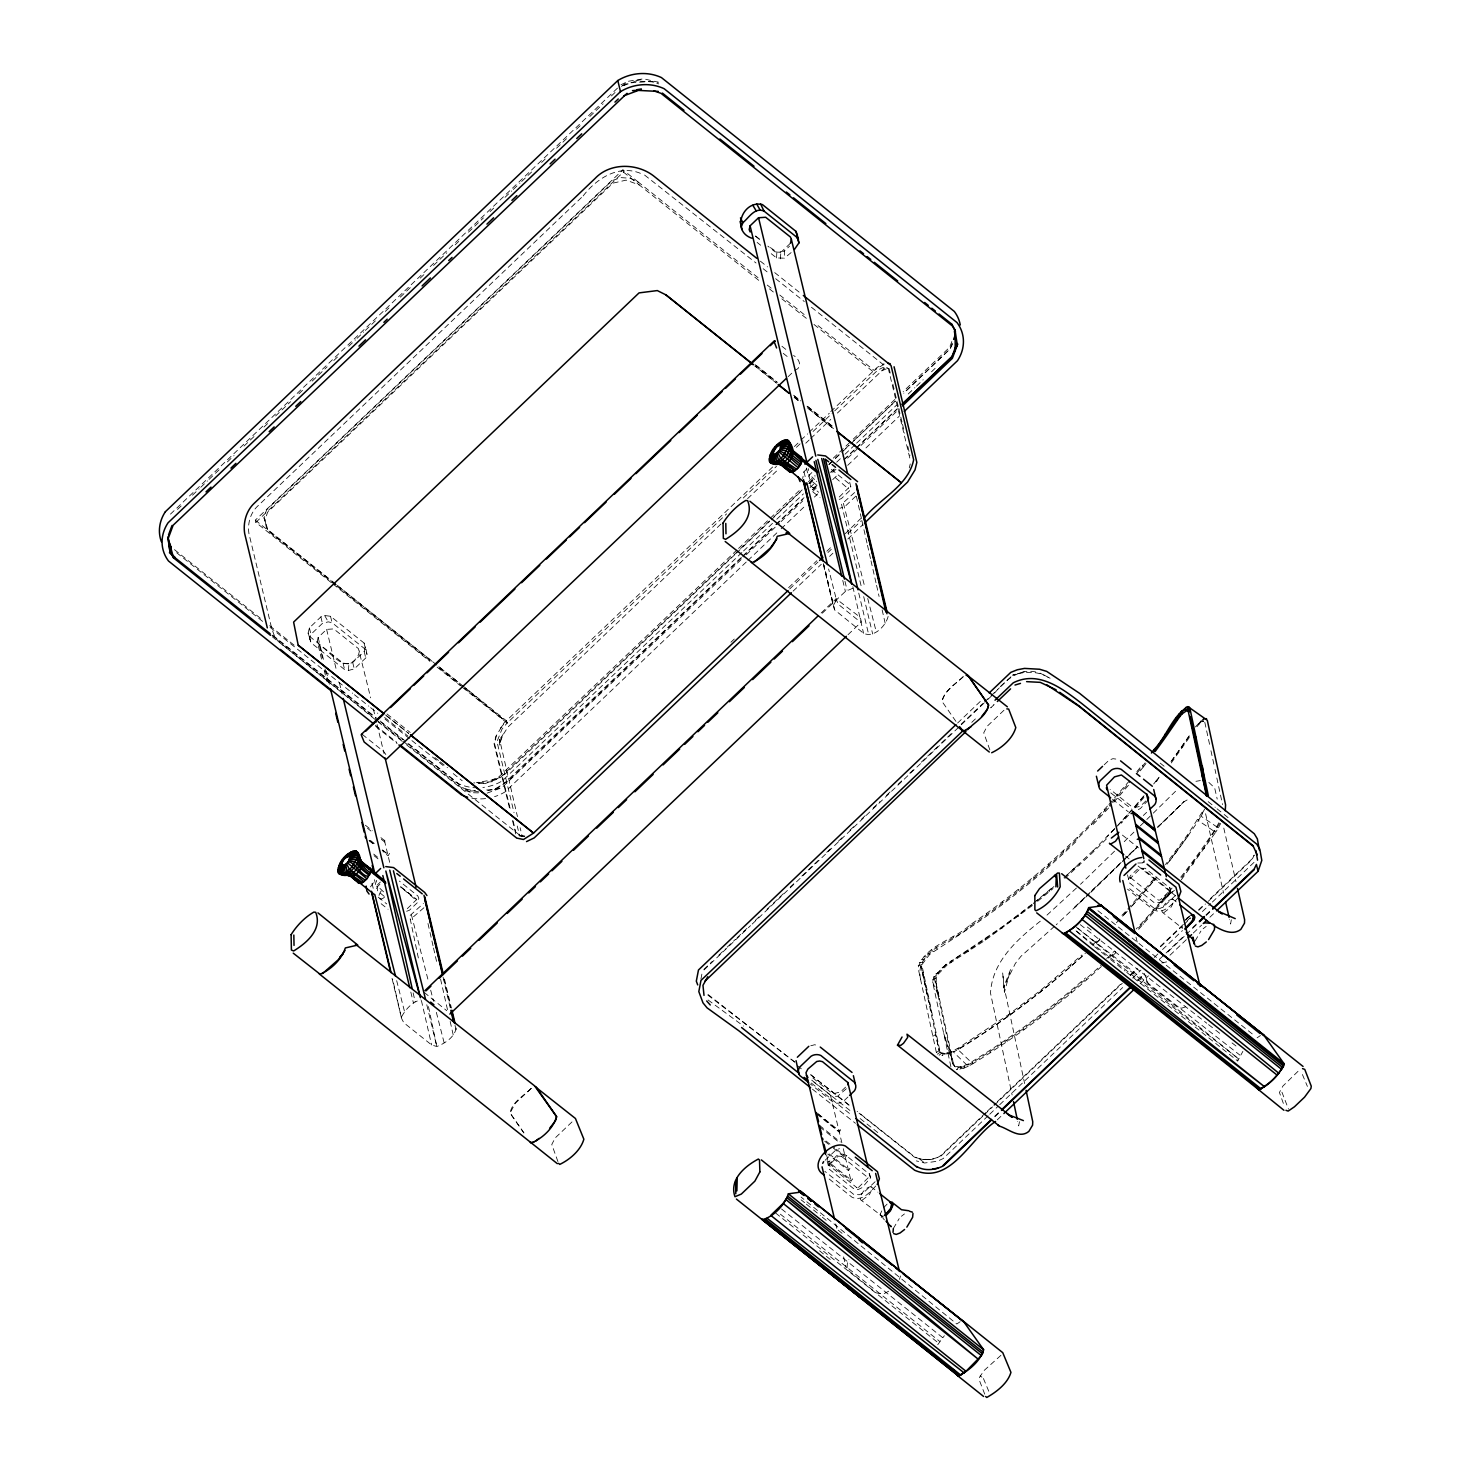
<?xml version="1.0" encoding="UTF-8"?>
<svg xmlns="http://www.w3.org/2000/svg" width="1471" height="1471" viewBox="0 0 1471 1471"><rect width="100%" height="100%" fill="white"/><g stroke="black" fill="none" stroke-linecap="round" stroke-linejoin="round"><path stroke-width="0.75" stroke-dasharray="5 3.75" d="M920.552 979.226C914.282 948.777 953.907 942.176 970.253 926.289C1021.554 891.187 1069.068 850.403 1110.605 804.122M1107.442 806.053C1066.567 850.992 1020.102 890.727 969.977 925.002C954.403 939.877 924.763 945.265 918.088 967.826L936.365 1052.482L939.234 1055.24L941.679 1053.126L950.229 1052.059L957.934 1048.29L1008.334 1014.788L1040.181 990.7L1081.829 955.028M944.805 1054.027L943.996 1053.383L941.955 1055.534L954.697 1051.177L944.805 1054.027L940.852 1052.905L939.969 1051.342L921.821 964.719L929.801 954.256L954.219 938.149A770.013 670.463 -12.3 0 0 1003.663 903.525A755.929 658.199 -12.3 0 0 1078.482 839.187M950.891 1066.696L932.632 982.04L933.828 976.909L946.166 964.167L947.085 965.031L985.349 940.153L1032.403 905.529M771.245 253.711L776.559 257.94L784.356 258.179L784.65 250.824L789.578 246.135M1032.127 904.242L1001.733 927.208L946.276 964.369L935.703 975.255L934.673 979.741L952.895 1064.25C957.198 1071.421 967.366 1065.188 972.68 1062.393C1018.465 1034.205 1061.676 1001.751 1101.117 965.197M776.559 257.94L776.853 252.111L767.936 245.822M456.194 1028.064C454.594 1037.239 444.959 1043.417 436.813 1046.525L431.61 1044.943L403.79 1022.731L401.528 1018.355L392.665 979.245M888.135 616.423C885.799 625.984 873.903 638.23 863.569 633.302L834.553 609.821L824.091 565.397M348.443 670.463L348.903 663.881L352.709 662.465L364.183 651.524L365.452 646.321L364.091 643.066L330.515 616.275L324.668 615.522L320.862 616.919L309.388 627.878L308.138 633.063L311.043 642.772L344.6 669.581L348.443 670.463L354.254 668.919L365.746 657.978L367.014 654.54L365.452 646.321M780.384 258.822L780.844 252.221L784.65 250.824M794.745 370.361C803.184 367.585 799.102 358.299 793.531 355.522M1126.749 972.405L1237.663 1060.959L1242.885 1051.36M1231.319 919.798L1230.583 924.064L1229.591 919.651M888.649 1291.207L883.152 1294.149L875.999 1292.825L846.965 1269.344L847.517 1261.033L848.896 1259.452M700.932 979.042L702.016 973.397M1019.477 1121.674L1018.668 1125.922L1017.73 1121.49M321.505 659.1L317.24 641.264L318.159 637.439L326.617 629.386L333.715 628.908L358.446 648.637L370.674 697.824M359.439 651.046L358.519 654.852C345.906 676.623 331.766 652.554 319.207 644.666L317.24 641.264M384.317 896.409L377.606 890.985L376.466 880.302M816.258 484.75L809.546 479.344L808.406 468.661M849.686 482.249L850.771 486.717L849.833 490.523L841.375 498.595L838.58 499.625M909.28 467.925L910.255 463.935M496.389 735.335L494.624 743.921L510.455 809.896M1076.037 926.895L1238.067 1058.495L1237.663 1060.959M848.013 634.7L861.289 622.049L860.737 619.07L858.807 616.22L836.08 598.789L838.102 604.14L860.167 621.865M899.48 1279.384L900.565 1275.927M335.186 584.833L268.825 531.656L266.564 527.979L264.008 517.774L266.6 509.812L612.083 180.584L620.927 177.623L630.379 178.267L638.91 182.569L760.139 279.361M1195.39 726.968L1199.729 722.224L1202.359 721.599L1203.535 718.749L1196.199 727.63M1130.482 877.617L1158.431 900.123L1160.104 900.013L1170.089 890.507L1169.482 891.831L1169.463 890.176L1141.753 868.037L1143.114 869.067L1140.246 868.57L1130.133 878.573L1130.684 877.065M309.664 637.77L308.138 633.063L311.043 642.772L309.664 637.77L310.933 634.332L322.425 623.391L328.235 621.847L332.078 622.729L365.635 649.538L367.014 654.54M951.811 341.529L949.696 347.211L903.157 391.58M952.215 343.184L950.101 348.884L903.727 393.198M828.247 1165.51L836.447 1155.857L840.456 1153.889L844.759 1154.441L869.471 1174.171L870.483 1177.866L862.3 1187.52L858.292 1189.487L853.989 1188.936L829.258 1169.206L826.647 1158.909M370.49 886.884L374.94 880.559M806.88 468.9L803.938 471.786L802.651 478.608M833.597 604.986L836.466 599.947L828.614 569.001M1181.287 879.805L1215.634 832.347L1198.424 820.597L1204.914 808.554M893.357 1228.506L899.167 1218.632M1195.077 940.962L1200.906 931.088M1000.905 1355.361L984.117 1370.476L979.484 1377.334L979.134 1379.706L985.644 1396.494M937.744 1344.696L944.364 1335.723M952.583 344.012L950.101 348.884L903.543 393.235M1128.57 879.309L1130.464 875.65L1137.966 868.717L1145.063 868.239L1169.794 887.969L1170.806 891.665L1168.912 895.324L1161.41 902.256L1154.294 902.734L1129.581 883.005L1127.485 874.84M957.768 1066.916L958.577 1067.56L956.536 1069.73L963.873 1068.148L964.884 1066.218L957.768 1066.916L953.778 1065.813M1218.907 822.712L1214.458 830.563L1215.634 832.347L1218.356 827.916L1201.108 816.221L1203.462 811.716L1202.432 811.716L1187.226 835.271L1165.455 864.599M1219.716 823.355L1204.326 847.167L1181.011 878.518M1220.728 823.374L1218.356 827.916L1216.885 826.592M949.218 1053.99L950.229 1052.059L951.038 1052.721M401.638 1016.626C405.812 1009.253 412.211 1001.659 420.908 999.894M839.279 1132.045L840.677 1129.765L838.911 1130.482L816.387 1112.517L839.279 1132.045L816.773 1114.08M828.559 1163.212L829.957 1160.932L828.191 1161.649L850.698 1179.632L852.463 1178.896L851.084 1181.195L828.559 1163.212L826.481 1154.496M1189.23 735.831L1181.93 746.477A777.938 677.359 -12.3 0 1 1171.78 760.562M1171.008 761.665L1189.818 735.095M1171.284 762.953L1190.021 736.493M1167.036 864.176L1187.502 836.558L1198.847 820.119L1198.038 819.476L1198.424 820.597M1214.458 830.563L1203.517 846.524A777.736 677.193 -12.3 0 1 1180.202 877.874M959.938 1069.288L961.501 1067.192L960.692 1066.549M1137.138 772.955L1145.155 762.842M1136.862 771.668L1142.268 764.975L1142.544 766.262M1153.669 783.969L1159.148 777.203L1155.323 783.547M1127.852 908.986L1156.022 876.348M1131.015 907.055L1156.316 877.635M1138.389 928.036L1172.81 888.668M1138.664 929.323L1173.086 889.955M500.25 728.31L506.52 720.882L461.729 684.971M465.553 688.079L507.366 722.776L501.997 729.101L496.977 741.641L514.041 812.709M1108.877 804.453L1130.114 780.035M1112.039 802.522L1130.39 781.322M1144.033 795.737L1134.141 807.34L1134.417 808.609L1147.123 793.696M946.276 964.369L947.085 965.031L936.512 975.917L935.887 985.386M1118.015 825.121L1131.236 810.576M1128.588 815.118L1121.307 823.227L1121.031 821.94M1148.226 800.187L1140.338 808.554L1136.329 810.521M1093.045 850.845L1116.526 826.702M1121.95 915.311L1126.418 910.586L1126.694 911.873L1122.226 916.598M887.068 1204.124L882.784 1208.61L879.989 1214.844L884.402 1219.882M1185.791 919.54L1191.584 914.962M1184.504 921.067L1188.789 916.58M1064.802 878.481L1093.854 851.488L1107.773 837.514L1107.498 836.227M379.923 884.2L376.999 887.123L377.403 886.038L384.354 892.566M811.863 472.559L808.94 475.482L809.344 474.398L814.566 479.546M1114.558 851.176L1080.505 884.292M1124.23 841.669L1133.902 832.163M1140.356 825.838L1145.192 821.075M1146.81 819.494L1151.646 814.75M1153.264 813.169L1175.825 790.993M407.32 908.655L416.789 899.388L416.367 900.473L400.664 886.829M839.261 497.014L848.73 487.747L848.326 488.832L832.807 475.446M1201.402 720.22L1198.46 724.89L1197.651 724.247M1089.349 893.853L1056.215 924.763M1090.986 892.253L1125.26 858.899M1126.896 857.299L1138.315 846.193M1157.898 827.125L1184.008 801.713L1189.248 798.771M1157.953 826.996L1184.008 801.713L1157.548 827.235M1084.807 897.475L1073.242 908.637L1084.642 897.678M1086.462 895.876L1121.178 862.355M1122.833 860.756L1137.708 846.395M1091.169 891.408L1122.134 861.657M1123.77 860.075L1136.807 847.553M734.783 554.677L506.208 773.139L492.454 781.689L473.607 782.958M736.438 553.096L769.554 521.433M771.209 519.851L801.033 491.351M809.307 483.444L814.272 478.682M829.184 464.45L840.787 453.362M842.442 451.781L849.061 445.456M850.716 443.856L895.434 401.123M741.623 557.711L508.083 780.917L494.311 789.467L487.728 790.552M743.278 556.13L774.739 526.048M776.394 524.467L802.89 499.129M812.838 489.641L816.148 486.478M831.06 472.228L834.37 469.065M844.299 459.559L854.246 450.071M855.901 448.471L897.31 408.901M994.047 704.683L990.737 707.845L993.936 704.683M170.471 514.115L617.673 87.929M177.513 509.444L182.514 504.682M192.48 495.175L199.137 488.832M200.792 487.25L207.448 480.925M209.103 479.344L219.087 469.837M227.398 461.912L234.054 455.569M244.021 446.062L255.66 434.975M263.971 427.05L268.954 422.306M275.61 415.962L290.578 401.712M298.889 393.787L303.872 389.024M312.183 381.099L327.15 366.849M333.788 360.505L338.79 355.761M348.756 346.255L355.412 339.911M357.067 338.33L363.723 331.986M365.378 330.405L375.362 320.899M385.328 311.392L390.311 306.648M400.296 297.142L411.935 286.054M420.246 278.129L425.229 273.367M433.54 265.442L446.835 252.773M455.146 244.848L460.147 240.104M468.458 232.179L483.407 217.929M490.064 211.585L495.047 206.823M505.031 197.316L511.669 190.991M513.342 189.41L519.999 183.066M521.653 181.485L531.619 171.978M541.604 162.472L546.587 157.71M556.571 148.203L566.537 138.697M576.522 129.191L581.505 124.447M589.816 116.522L603.11 103.853M611.421 95.928L616.404 91.184M581.486 197.519L257.866 505.914C250.364 512.772 247.367 523.694 248.948 533.605L271.344 626.867L273.716 634.203L277.945 641.08L404.911 743.517M583.141 195.937C596.73 178.101 620.155 163.299 642.588 174.314M331.232 582.571L255.844 522.389L255.31 520.164L622.895 169.845L638.91 182.569M255.844 522.389L623.428 172.07L622.895 169.845M790.46 243.211L782.002 251.284L779.207 252.313L774.904 251.762L767.844 246.117M791.122 252.589L784.356 258.179M788.125 376.686L793.09 371.942M772.68 466.969L503.818 723.199L495.874 736.401L494.072 743.811L509.849 809.583M794.377 446.559L799.36 441.796M800.886 440.086L807.671 433.871M809.179 432.18L829.313 413.259M830.766 411.623L877.231 367.327L883.832 363.852M462.262 687.196L507.127 723.033L726.6 513.875M743.241 498.025L776.486 466.325M796.436 447.313L803.092 440.969M813.058 431.463L833.027 412.45M834.682 410.869L877.58 370.306L882.839 367.529L888.355 368.669L910.2 459.724M720.955 524.044L508.047 726.95L500.949 738.093L503.192 734.047L499.221 745.135L501.354 736.879L499.883 744.252L499.515 739.233L517.443 816.607M747.562 498.687L779.17 468.569M805.777 443.194L809.105 440.031M810.76 438.45L830.729 419.419M837.385 413.075L884.273 368.486L880.945 371.207L886.443 368.798M377.532 884.77L380.345 882.067M736.897 550.007L499.165 776.559L492.05 780.016L476.659 782.554L484.842 783.675L499.57 778.233L772.22 518.399M738.571 548.426L801.732 488.225M808.388 481.881L815.044 475.538M833.322 458.125L851.617 440.693M853.272 439.112L894.846 399.505M773.875 516.817L802.136 489.88M808.793 483.554L813.776 478.792M828.743 464.542L833.726 459.779M835.381 458.198L843.692 450.273M845.365 448.692L852.022 442.348M853.676 440.767L895.232 401.16M741.88 552.526L502.365 780.788A41.813 36.095 -13.5 0 1 482.874 787.481M743.554 550.945L775.162 520.826M776.817 519.226L803.423 493.87M810.08 487.526L816.736 481.182M836.705 462.17L843.361 455.826M845.016 454.245L855 444.738M856.655 443.139L896.575 405.095M908.214 394.007L914.87 387.664M916.543 386.082L923.2 379.739M931.511 371.814L936.494 367.051M740.832 557.877L501.446 786.01L494.311 789.467L483.849 790.184M742.506 556.295L774.077 526.177M775.75 524.595L804.012 497.676M812.323 489.751L815.651 486.57M830.6 472.32L833.928 469.157M843.913 459.651L897.108 408.938M487.103 793.126L501.832 787.684L744.565 556.369M746.22 554.788L779.465 523.106M781.138 521.525L802.743 500.912M812.728 491.406L817.711 486.662M832.678 472.393L835.988 469.231M847.627 458.143L859.266 447.055M860.94 445.474L899.167 409.03M746.22 562.051L505.049 791.894A41.813 36.095 -13.5 0 1 494.55 796.657M747.893 560.469L779.483 530.351M781.156 528.769L806.108 504.994M814.419 497.069L817.747 493.888M832.715 479.62L837.698 474.876M847.682 465.351L859.321 454.263M865.978 447.92L899.241 416.219M418.352 957.97L409.582 915.918L423.427 903.507M861.068 585.623L841.522 504.277L855.368 491.847M423.924 907.754L410.648 919.228M855.865 496.113L845.071 506.392L839.959 508.286M730.94 642.239L734.268 639.058M788.603 587.683L816.865 560.727M826.849 551.22L831.851 546.458M845.145 533.789L860.682 518.601M789.688 588.97L817.968 562.032M827.952 552.526L831.28 549.345M847.903 533.495L861.215 520.826M793.071 591.177L821.278 564.294M829.589 556.387L832.899 553.225M847.848 538.993L862.778 524.761M821.149 613.002L836.08 598.789M822.289 613.205L845.384 591.434L852.849 588.253M957.621 723.033L980.881 700.876M703.892 969.407L712.185 961.501M718.823 955.175L725.46 948.832M727.115 947.25L735.426 939.344M737.081 937.763L747.047 928.275M755.34 920.368L760.323 915.624M766.961 909.299L783.565 893.467M790.203 887.142L795.186 882.398M801.824 876.072L820.083 858.659M826.72 852.334L831.703 847.59M838.341 841.265L843.324 836.521M849.962 830.196L854.945 825.452M861.583 819.108L866.566 814.364M873.204 808.039L879.842 801.713M886.48 795.388L891.463 790.644M898.101 784.319L903.084 779.575M909.722 773.231L914.705 768.487M921.342 762.162L939.601 744.767M941.256 743.186L951.222 733.698M961.188 724.192L982.757 703.634M984.43 702.053L989.413 697.309M991.068 695.728L999.361 687.821M1001.015 686.24L1010.982 676.734M704.039 969.941L750.523 925.645M752.177 924.064L959.68 726.325M961.335 724.743L986.232 701.005M987.887 699.424L992.87 694.68M994.525 693.098C1005.428 680.264 1019.624 667.227 1037.919 672.486M971.761 722.371L976.744 717.627M1104.206 764.791L1109.134 760.102L1112.94 758.687L1118.787 759.441M845.568 1087.143L840.658 1091.831L834.829 1093.376L831.005 1092.493L811.569 1076.974M1145.891 800.941L1140.963 805.63A9.249 7.98 -13.5 0 1 1131.309 806.292L1110.109 789.357M847.94 1096.998L843.012 1101.687A9.249 7.98 -13.5 0 1 833.377 1102.331L810.392 1083.998M1143.335 815.486L1146.608 812.36M825.157 1160.233L835.657 1150.23L839.445 1148.63M1092.935 944.584L1099.242 938.572L1099.517 939.859L1093.229 945.853M1106.67 958.467L1114.632 950.891M1109.079 957.603L1115.441 951.535L1115.717 952.822L1110.936 957.364M875.08 1181.728L863.091 1193.146L859.285 1194.746L853.676 1194.36L824.808 1171.302M1175.403 895.526L1163.414 906.945L1159.608 908.563L1153.981 908.159L1126.823 886.461M875.686 1186.031C869.876 1192.485 861.657 1201.862 851.948 1197.192L827.75 1177.866M1178.731 897.236C1172.258 903.727 1164.021 914.888 1153.448 909.869L1127.503 889.164M985.754 1112.683L940.852 1155.489C933.331 1161.189 922.758 1160.472 914.41 1157.125L859.046 1113.179M987.427 1111.101L995.738 1103.176M997.393 1101.595L1120.479 984.301M1130.464 974.795L1137.101 968.451M1160.398 946.258L1185.35 922.482M1187.005 920.901L1190.333 917.72M1198.644 909.795L1203.646 905.051M1210.284 898.707L1251.876 859.082L1254.23 855.074L1252.023 859.616L1207.121 902.422M982.573 1116.397L940.999 1156.022C932.945 1159.902 922.317 1161.042 914.263 1156.592L857.152 1111.396M984.246 1114.816L992.557 1106.891M994.231 1105.309L1122.299 983.253M1130.611 975.328L1137.267 968.984M1160.545 946.791L1182.169 926.197M1183.824 924.615L1190.48 918.272M1198.791 910.347L1205.448 904.003M988.089 1115.79L943.242 1158.541L937.395 1161.244L924.634 1163.009L916.323 1160.895M989.762 1114.209L998.055 1106.284M999.728 1104.703L1122.667 987.537M1132.633 978.05L1140.944 970.125M1154.22 957.456L1160.876 951.13M1162.531 949.549L1182.463 930.555M1202.414 911.542L1210.707 903.635M1212.38 902.054L1255.572 860.884M994.764 1116.232L999.747 1111.469M1137.8 979.907L1144.456 973.581M1159.424 959.313L1164.407 954.55M1166.08 952.969L1184.376 935.538M1192.687 927.613L1197.67 922.85M1205.981 914.925L1210.982 910.163M994.911 1116.765L999.894 1112.002M1137.947 980.458L1144.603 974.115M1167.882 951.921L1184.523 936.071M1186.178 934.49L1197.817 923.383M1206.146 915.458L1211.129 910.714M997.246 1119.872L1002.229 1115.128M1140.117 983.713L1148.428 975.806M1170.015 955.212L1186.637 939.381M1193.275 933.055L1201.586 925.13M1209.898 917.224L1214.881 912.461M1298.01 1071.329L1282.896 1086.076L1279.421 1092.457L1284.33 1106.1M1046.984 915.109L1078.831 885.836M1066.162 875.723L1079.254 863.863L1079.53 865.15M1063.993 877.819L1093.578 850.22L1093.854 851.488M1101.393 966.484C1061.897 1003.093 1018.649 1035.547 972.791 1063.772L958.062 1049.669C1003.443 1021.757 1046.249 989.615 1085.341 953.373M1054.542 926.27L1020.911 956.352L1015.339 963.45L1003.369 987.997L1010.669 969.242L1004.417 992.355L1002.652 972.736L1004.601 989.376L1024.625 1083.557M1040.291 921.195C1017.307 939.362 992.116 961.593 990.516 993.164L1012.103 1094.939M1033.892 902.863L1052.758 887.307M1037.625 901.337L1053.034 888.594M846.321 1088.761L837.459 1096.336L831.722 1096.171L811.44 1080.192M1003.958 710.272L987.151 726.288L983.731 732.834L990.498 751.699M571.998 1121.932L555.211 1137.929L551.772 1144.493L558.557 1163.34M963.119 676.678C955.598 684.18 944.29 690.285 941.973 701.373L957.125 723.107M531.16 1088.338C523.97 1095.858 511.779 1101.963 510.143 1113.124L523.933 1132.946M1172.718 891.72L1161.502 900.362L1174.41 890.396M1187.005 918.033L1189.69 915.955M1203.149 928.734L1206.165 926.399M901.41 1216.278L904.444 1213.943M621.406 86.421L628.117 81.31L643.507 78.772L658.346 82.211L636.134 80.979L621.406 86.421L628.522 82.964L651.543 81.401L658.751 83.884M963.229 676.789C955.709 684.07 944.4 690.579 942.102 701.483M531.288 1088.43L515.31 1103.268L510.032 1113.032L523.805 1132.835M937.321 1054.229L940.043 1052.243L942.488 1053.769M1199.729 722.224L1203.83 721.139L1201.55 720.955M1257.117 1037.809L1260.445 1035.547M960.122 1321.749L956.794 1323.992L801.051 1197.045M936.365 1052.482L939.178 1050.68L920.938 966.171L921.747 966.833M964.075 1065.574L972.68 1062.393L972.791 1063.772L968.212 1066.291L953.521 1052.17L975.806 1038.177A769.829 670.298 -12.3 0 0 1009.143 1015.431A755.947 658.217 -12.3 0 0 1084.274 954.219M971.871 1061.731L989.1 1050.864A777.736 677.193 -12.3 0 0 1022.786 1027.88A766.299 667.227 -12.3 0 0 1085.58 977.866M932.853 1036.228L935.703 1034.518L939.178 1050.68L940.852 1052.905M884.236 364.073L874.215 370.471L815.394 323.491M918.18 965.472L921.821 964.719M932.724 979.668L935.556 978.289L934.747 977.627M621.001 84.748L628.117 81.31M963.873 1068.148L968.212 1066.291L967.771 1063.993M380.934 837.661L384.409 840.419L386.174 839.757L384.814 842.092L381.338 839.334M382.184 850.091L387.7 854.173L389.484 853.493L388.105 855.828L382.901 851.691M1163.818 912.7L1171.284 906.927L1173.803 901.3L1172.718 899.112C1167.22 899.719 1163.23 905.4 1161.888 910.457L1162.311 912.241L1182.408 928.293L1181.985 926.509M862.098 1200.244L869.545 1194.47L872.064 1188.844L870.997 1186.656C865.5 1187.262 861.491 1192.944 860.149 1198.001L860.59 1199.784L882.195 1216.296M919.265 962.696L922.758 962.347M406.64 911.266L409.434 910.236L417.893 902.183L418.812 898.358L417.819 895.949L399.358 881.055M933.828 976.909L936.512 975.917L935.703 975.255M1185.35 1006.955L1181.507 1008.187L1177.848 1007.543L1148.483 984.393L1144.953 974.979M636.134 80.979L643.507 78.772M1024.257 671.751L1012.636 675.152C1024.809 671.254 1039.721 670.555 1050.239 678.793M810.76 1045.789L814.64 1044.741L818.464 1045.642M492.05 780.016L499.57 778.233M494.311 789.467L501.832 787.684M921.269 959.662L924.468 959.754M935.85 973.857L938.241 973.306L937.432 972.644M1161.741 962.99L1167.478 961.685M1137.819 863.036L1145.376 862.815M1195.941 781.322L1200.391 780.549M883.262 1216.039L881.331 1216.241L880.265 1214.053L880.688 1215.837M881.166 1217.253L883.299 1217.032M475.482 790.736L471.29 791.03L464.101 788.548L404.819 741.219M924.027 956.463L926.84 957.014M776.853 252.111L780.844 252.221M478.24 783.491L484.842 783.675M403.422 741.458L464.487 790.221L471.695 792.704L478.296 792.887M924.928 1159.313L930.628 1159.626M519.576 836.08L524.963 836.447M309.48 636.318L343.056 663.127L348.903 663.881M521.212 835.289L524.871 836.061M478.921 791.986L464.101 788.548L471.695 792.704M927.484 953.208L929.801 954.256M942.139 967.366L943.628 967.753L942.819 967.109M1040.071 673.13L1050.092 678.241M522.849 836.466L518.895 835.179L522.904 836.705L521.47 835.565L522.26 836.631L520.127 827.732M758.723 280.317L639.297 184.96L626.168 180.124L612.892 183.158L267.575 512.239L265.037 520.017L266.564 527.979M644.574 175.049L756.02 262.996M1208.868 782.443L1214.66 787.904L1217.197 799.066M708.084 999.986L743.535 1026.078M707.9 995.113L794.689 1061.97M369.276 840.566L374.811 844.648M1110.789 792.924L1131.659 809.087M1087.326 927.006L1092.751 931.235M1080.284 924.671L1206.753 1023.209M1208.555 1024.625L1213.98 1028.836M1215.782 1030.252L1221.206 1034.462M1232.036 1042.921L1237.46 1047.131M1077.838 928.311L1239.906 1055.112M400.866 887.087L416.569 899.425L400.756 886.811M1238.067 1058.495L1074.86 929.893L1092.751 945.265M1122.41 835.105L1138.425 847.811M1172.718 899.112L1176.175 901.852M919.614 1159.019L924.634 1163.009M810.76 1074.676L850.017 1105.751M811.716 1080.137L851.176 1111.451M860.149 1118.567L879.879 1134.215M812.415 1089.147L855.46 1123.292M870.997 1186.656L877.911 1192.154M1125.536 856.085L1129.121 858.917M1138.076 866.033L1175.715 895.913M794.745 1062.136L705.584 992.594M810.815 1074.896L850.109 1106.1M755.561 235.948L760.875 240.196M755.469 236.243L760.764 240.472M757.124 242.421L760.654 245.234M760.378 261.176L767.531 266.895M774.702 272.613L801.548 294.053M763.173 268.715L768.524 272.999M775.677 278.699L804.306 301.555M811.459 307.274L888.355 368.669M767.255 285.061L772.606 289.327M779.74 295.027L806.476 316.375M769.425 288.868L774.757 293.134M781.892 298.834L806.844 318.747M813.978 324.447L874.583 372.843M781.91 346.237L786.893 350.227M756.131 365.341L777.534 382.405M793.586 395.203L800.72 400.903M807.855 406.584L832.825 426.498M755.009 366.003L776.412 383.085L754.991 366.04M794.248 397.317L799.58 401.583L794.193 397.354M810.19 485.504L818.685 492.289M813.114 492.086L820.027 497.603M1112.481 799.213L1128.386 811.9M1097.899 910.678L1253.531 1034.94M1094.553 946.68L1108.858 958.117M1110.642 959.533L1124.966 970.97M255.31 520.164L330.699 580.346M332.483 581.78L433.007 662.042M440.178 667.779L459.927 683.537M333.016 584.005L429.955 661.398M437.126 667.135L460.46 685.762M387.02 713.987L410.207 732.484M385.567 714.961L408.736 733.459L385.531 714.998M174.461 549.658L262.463 619.916M269.653 625.653L296.59 647.166M384.593 717.443L407.945 736.088M434.883 757.583L438.468 760.452M440.27 761.886L447.46 767.623M176.667 552.747L262.868 621.589M270.057 627.326L343.681 686.13M345.483 687.564L352.672 693.301M354.456 694.735L359.843 699.019M361.645 700.453L368.835 706.19M370.618 707.625L377.808 713.361M384.997 719.098L410.133 739.178M411.935 740.612L446.062 767.862M453.252 773.599L462.225 780.77M272.999 635.435L378.36 719.576M380.143 721.011L406.934 742.395M408.717 743.811L458.731 783.749A41.813 36.095 -13.5 0 0 476.071 787.776M271.914 635.104L374.296 716.855M381.467 722.592L403.036 739.803M272.319 636.778L374.7 718.51M376.484 719.944L401.638 740.023M406.713 744.951L519.373 834.903L517.24 826.022M375.307 725.185L396.784 742.34M375.675 726.417L397.115 743.517M797.429 1065.684L802.725 1069.913M811.293 1083.042L850.624 1114.356M362.344 734.452L383.949 751.699L385.825 754.531M819.494 1125.389L840.272 1141.974M819.862 1126.951L838.911 1142.158M826.04 1141.036L834.701 1147.95M836.429 1149.329L845.09 1156.243L846.855 1155.526L845.457 1157.806L831.611 1146.736M824.679 1141.22L829.883 1145.357M829.129 1153.908L848.179 1169.114L849.944 1168.397L848.565 1170.677L827.787 1154.091M365.36 825.213L372.292 830.747M367.493 828.265L370.949 831.023M370.379 840.346L375.583 844.483M382.515 850.017L387.7 854.173M369.056 840.621L374.259 844.777M373.689 854.081L378.874 858.218M374.094 855.736L379.279 859.891M781.561 1208.997L942.562 1337.562M780.384 1214.182L939.601 1341.313M775.713 1213.097L938.516 1343.078M378.249 897.145L386.726 903.93M381.154 903.727L388.068 909.243M424.292 992.484L446.761 1010.687M754.936 364.551L776.486 381.78M794.432 396.122L799.819 400.425M807.009 406.18L832.126 426.259M335.553 583.913L267.887 529.689L264.008 517.774M337.337 585.329L437.071 665.241M438.836 666.676L463.77 686.644M336.988 586.267L432.033 662.428M439.222 668.183L462.538 686.865M464.321 688.299L507.366 722.776M1160.196 763.1L1165.528 767.384M1208.151 801.64L1215.267 807.34M1217.032 808.774L1222.364 813.04M1224.148 814.474L1229.462 818.759M783.252 353.353L788.254 357.361M831.299 469.396L849.76 484.308L850.771 486.717M937.156 948.905L935.905 947.067M933.202 951.553L931.474 950.045M958.743 1048.952L957.934 1048.29L958.062 1049.669M819.568 1250.791L832.053 1260.904M623.428 172.07L639.297 184.96M801.088 1199.803L804.619 1202.69M806.384 1204.142L811.698 1208.482M813.463 1209.916L820.542 1215.708M822.307 1217.161L827.603 1221.5M838.213 1230.179L843.527 1234.518M980.219 1375.771L981.911 1377.224M324.668 615.522L328.235 621.847M954.587 1066.457L943.702 1033.341L952.895 1064.25M932.632 982.04L939.16 997.448L935.464 980.385L952.895 1061.069M1302.423 1074.529L1307.406 1086.407M983.437 1378.529L989.248 1392.393M1281.94 1092.199L1288.467 1109.079M950.652 961.17L951.093 962.347L950.284 961.685L967.513 950.818A777.938 677.359 -12.3 0 0 1017.472 915.845A766.299 667.227 -12.3 0 0 1031.612 904.886M843.379 503.284L864.893 587.407M867.725 598.476L876.22 631.684M411.439 914.925L428.429 981.341M430.69 990.204L433.522 1001.273M436.354 1012.342L444.279 1043.325M803.938 471.786L805.63 478.424M371.998 883.446L373.671 890.065M396.674 980.661L404.525 1011.588M920.938 966.171L931.584 1012.379M889.146 368.614L890.212 373.064M892.897 384.188L894.497 390.863M895.03 393.088L898.229 406.437M898.763 408.662L901.98 422.012M902.514 424.236L904.647 433.154M907.846 446.504L909.979 455.403M863.698 596.619L872.671 634.001M858.733 593.107L868.773 634.884M844.979 581.302L847.075 590.11M842.754 580.438L845.384 591.434M806.421 468.035L808.554 476.935M823.466 563.65L834.553 609.821M823.447 564.919L833.487 606.696M830.49 1095.399L841.853 1142.783M843.288 1148.704L851.084 1181.195M506.594 720.808L507.127 723.033M513.103 820.892L515.751 831.887M512.496 820.542L516.707 838.084M364.091 643.066L365.635 649.538M443.929 979.208L450.788 1007.8M455.017 1025.397L456.084 1029.792M364.183 651.524L365.746 657.978M373.358 708.967L376.558 722.335M377.091 724.559L384.041 753.538M352.709 662.465L354.254 668.919M426.792 1004.748L436.813 1046.525L428.043 1004.472M343.056 663.127L344.6 669.581M330.515 616.275L332.078 622.729M384.409 840.419L390.054 863.973M326.617 629.386L336.785 671.714M339.452 682.857L342.136 693.999M320.862 616.919L322.425 623.391M410.814 992.079L413.443 1003.075M318.159 637.439L324.043 661.95M326.176 670.868L329.394 684.236M319.207 644.666L322.94 660.222M325.054 669.029L328.824 684.677M324.19 670.243L326.856 681.367M374.461 879.676L376.613 888.576M309.388 627.878L310.933 634.332M835.712 1223.927L836.76 1228.322M843.6 1256.878L846.23 1267.855M444.463 979.079L451.395 1008.021M1169.776 887.289L1170.806 891.665M869.435 1173.435L870.483 1177.866M392.04 978.362L401.528 1018.355M1136.035 937.156L1137.598 943.83M443.084 977.167L450.31 1008.187M852.849 586.672L863.569 633.302M421.405 1000.537L431.61 1044.943M1223.798 828.099L1235.971 881.699M1205.595 813.72L1223.596 893.154M856.379 496.315L857.906 502.99M858.402 505.215L861.436 518.564M861.932 520.789L863.459 527.464M863.955 529.689L866.989 543.056M867.485 545.281L870.519 558.631M871.016 560.856L876.072 583.123M876.569 585.348L879.088 596.472M882.122 609.821L885.156 623.189M427.969 923.531L429.477 930.205M429.992 932.43L433.026 945.798M433.522 948.023L436.556 961.372M440.583 979.171L447.644 1010.338M450.181 1021.481L453.197 1034.83M413.149 992.888L415.135 1001.751M1204.326 847.167L1204.602 848.454M1187.226 835.271L1187.502 836.558M1204.804 722.316L1210.008 746.367M1210.964 750.743L1214.531 767.329M1214.991 769.407L1215.873 773.544M1216.83 777.994L1222.548 804.6M1192.871 862.999L1193.165 864.286M1175.899 850.937L1176.175 852.224M1168.71 893.743L1168.985 895.03M1151.977 881.368L1152.253 882.655M1156.004 908.655L1156.28 909.942M1117.537 794.8L1117.813 796.087M1139.4 896.133L1139.676 897.42M1142.893 923.273L1143.169 924.56M1086.389 978.528L1086.664 979.796M1070.483 965.289L1070.759 966.557M1049.411 890.194L1049.687 891.481M1071.274 991.528L1071.55 992.815M1033.653 876.826L1033.929 878.113M1055.516 978.16L1055.81 979.429M1055.755 1004.197L1056.049 1005.484M1018.3 889.367L1018.576 890.654M1040.181 990.7L1040.457 991.987M1018.006 915.201L1018.281 916.488M1039.868 1016.535L1040.144 1017.822M1002.578 901.576L1002.854 902.863M1024.441 1002.909L1024.717 1004.197M1001.733 927.208L1002.008 928.495M1023.595 1028.542L1023.871 1029.829M986.471 913.454L986.747 914.741M1008.334 1014.788L1008.61 1016.075M985.074 938.866L985.349 940.153M1006.936 1040.199L1007.212 1041.486M969.977 925.002L970.253 926.289M991.84 1026.335L992.134 1027.622M989.909 1051.508L990.185 1052.795M974.997 1037.533L975.273 1038.82M1182.463 745.852L1182.739 747.139M1104.556 809.271L1104.831 810.539M1091.169 823.411L1091.445 824.698M1077.379 837.238L1077.655 838.525M1063.202 850.753L1063.478 852.04M1048.621 863.955L1048.897 865.242M968.047 950.192L968.323 951.48M953.134 936.2L953.41 937.487M922.961 972.46L927.098 994.617M1146.332 978.289L1146.534 981.653M485.595 798.588A41.813 36.095 -13.5 0 1 469.819 797.76M384.391 897.365A8.458 3.549 -51.4 0 1 378.893 897.641A8.458 3.549 -51.4 0 1 382.46 889.293M817.067 485.154A8.458 3.549 -51.4 0 1 811.238 487.876M810.356 484.216A8.458 3.549 -51.4 0 1 815.081 476.861M1143.353 766.906A758.484 660.424 -12.3 0 1 1139.345 771.962M1128.441 785.275A758.484 660.424 -12.3 0 1 1110.017 806.421M1108.564 808.02A758.484 660.424 -12.3 0 1 1092.254 825.341M1172.056 888.043A766.299 667.227 -12.3 0 1 1136.127 929.01M1053.953 886.535A766.299 667.227 -12.3 0 1 1033.359 903.507M1100.069 939.234A755.947 658.217 -12.3 0 1 1093.799 945.283M1158.615 777.828A777.938 677.359 -12.3 0 1 1154.57 782.94M1146.001 763.523A770.013 670.463 -12.3 0 1 1143.353 766.906M1143.537 796.381A766.299 667.227 -12.3 0 1 1106.983 836.87M1188.035 835.914A769.829 670.298 -12.3 0 1 1167.606 863.569M1156.886 877.029A769.829 670.298 -12.3 0 1 1152.786 882.03M1152.786 882.012A758.503 660.442 -12.3 0 1 1128.68 909.648M1127.227 911.248A758.503 660.442 -12.3 0 1 1121.325 917.573M1119.836 919.136A758.503 660.442 -12.3 0 1 1113.841 925.388M868.147 1177.793L858.604 1187.336L855.736 1186.84L857.097 1187.869L828.467 1164.958L829.387 1165.731L829.184 1164.388L828.761 1165.4L838.231 1156.132L841.633 1156.39L840.254 1155.36L868.147 1177.793M1144.254 860.443L1142.857 862.723L1144.622 862.006L1144.254 860.443M833.469 428.613L806.715 407.265L833.413 428.668"/><path stroke-width="1.5" d="M737.228 1177.719L736.879 1190.885M293.832 935.06L294.035 945.412M725.791 523.419L725.975 533.771M1055.884 886.884L1056.196 877.911L1054.542 875.319M1202.267 765.711L1206.496 795.921L1195.666 745.558L1196.125 737.21M368.651 868.975L368.706 867.945L370.416 868.57C374.094 880.099 358.041 861.583 357.582 857.133L357.858 853.07L356.092 850.937C346.31 851.562 336.363 863.734 338.569 873.425C350.981 881.644 366.849 862.87 357.196 851.709C352.948 855.975 341.107 856.416 342.191 865.095C346.016 866.051 350.3 860.333 349.399 856.692M348.075 861.73C355.945 862.319 363.466 879.805 369.258 875.392L360.469 868.368L355.43 862.116L348.719 860.719M777.736 452.59L780.88 458.584L796.712 469.267L798.293 467.704L800.555 464.358L791.766 457.352L786.728 451.082L780.016 449.685C763.247 466.785 782.627 433.007 780.016 449.685M1179.08 714.079L1178.951 715.936L1154.312 750.89L1154.036 749.603C1166.613 736.714 1172.185 715.972 1187.961 706.65L1207.305 720.275L1225.582 804.913L1225.251 810.76M893.026 1232.385L893.357 1228.506M912.976 1213.373L912.645 1217.253L906.835 1227.127M1214.697 925.829L1214.384 929.709L1208.555 939.583M343.883 865.316L342.964 873.995L339.672 874.197L342.614 865.389M775.18 454.3L774.261 462.96L769.866 462.39C767.66 452.719 777.607 440.528 787.39 439.903L788.493 440.675C797.668 451.45 783.602 469.378 770.969 463.163L773.911 454.374M751.81 238.192C730.627 231.094 742.947 199.651 762.474 204.616L796.032 231.425L798.955 242.899L794.414 249.463M796.988 238.192L797.392 234.68M1125.848 868.147L1106.597 785.238L1114.485 776.872L1121.435 774.996L1146.534 794.193L1148.52 797.595L1148.226 800.187M293.244 953.153L320.09 974.225C330.993 969.646 341.805 959.276 345.317 947.949L357.747 945.062L317.957 912.884M725.185 541.493L752.03 562.584C762.934 558.005 773.746 547.617 777.258 536.308L789.706 533.421L749.897 501.243M369.699 868.055L385.255 881.57M817.012 472.467L801.934 460.423L800.003 456.911L816.552 470.555M761.371 1159.92L801.162 1192.043L788.364 1193.827C784.742 1204.97 773.672 1216.738 762.309 1219.753L736.401 1199.067M903.176 1273.923L963.395 1321.234L983.639 1349.771C980.146 1361.374 968.856 1370.678 958.375 1375.918L762.309 1219.753L860.737 1297.955L764.203 1219.827L959.478 1375.753L966.024 1371.285L981.378 1355.618L983.235 1352.235L787.96 1196.309L783.142 1203.425L770.749 1215.359L966.024 1371.285M780.696 445.658L788.493 440.675L788.879 446.099L791.361 451.579L801.952 461.085L801.199 463.163L801.713 457.536L792.207 450.016L787.39 439.903L780.274 445.364M1181.709 710.934L1178.951 715.936L1179.76 716.598L1166.448 735.886A770.013 670.463 -12.3 0 1 1155.103 751.534M343.184 865.463L341.162 874.381L343.423 875.006C351.753 872.524 361.535 862.043 357.858 853.07L349.657 857.207M774.481 454.447L772.459 463.347L774.721 463.99C783.05 461.489 792.832 451.009 789.155 442.036L780.954 446.191M801.474 458.511L800.978 457.04M847.553 473.331L791.38 239.387L790.387 236.996L765.674 217.267L758.558 217.745L750.1 225.799L749.18 229.623L750.173 232.013M790.46 243.211L791.38 239.387M1254.837 1085.083L1258.698 1089.717C1268.958 1084.237 1280.138 1075.08 1283.944 1063.57L1263.718 1035.032L1100.915 905.051L1097.642 905.566M1283.558 1066.034L1283.944 1063.57L1088.669 907.644C1085.065 919.154 1073.977 928.569 1063.533 933.901L1062.191 932.871L1258.698 1089.717C1269.252 1085.433 1277.472 1075.466 1283.558 1066.034L1185.902 988.071L1088.669 907.644L1101.466 905.842L1303.085 1066.475M385.715 883.483L370.637 871.457L370.839 869.453L362.05 862.447L356.092 850.937L348.976 856.379M801.86 459.32L792.979 451.303M386.855 758.779L786.452 378.268M1216.535 910.88L1258.073 871.31L1261.805 860.388L1259.856 849.282L1256.804 844.189L1082.068 703.745C1062.706 688.906 1038.82 669.985 1013.298 682.783L995.021 700.196M370.655 872.119C369.993 878.739 358.299 863.128 356.718 859.56L349.215 859.726M369.258 875.392L370.104 873.7M778.619 451.671L798.183 467.723L800.555 464.358M168.521 534.929L172.033 525.46M741.605 226.111L742.873 222.691C748.941 217.763 754.641 207.043 764.019 211.089L797.595 237.897L798.955 242.899M953.613 339.396L955.028 335.609L954.403 331.14M956.885 343.387L951.976 356.662L902.275 404.157M1026.059 1090.287L1032.734 1121.674L1032.587 1125.168L1028.854 1131.401C1019.385 1139.179 1008.738 1128.937 999.471 1126.124L897.494 1045.182L902.036 1037.018M345.133 858.163L346.2 855.515M776.431 447.147L777.497 444.499M1186.233 707.146L1181.195 713.251L1182.004 713.895L1187.318 710.236L1189.083 712.056L1187.593 709.997L1185.038 710.015L1185.847 710.658M342.191 865.095L338.569 873.425L348.002 875.263M773.489 454.079L769.866 462.39L777.405 463.549L776.927 462.538M707.772 976.744L702.973 985.313L704.002 995.389M1187.961 706.65L1187.318 710.236M800.445 464.671L801.401 462.685L792.612 455.661L788.015 448.526L780.513 448.692M877.231 1184.56L879.401 1178.804L877.452 1171.67L845.402 1146.038C831.556 1139.51 806.347 1165.05 824.293 1175.108M1178.731 897.236L1180.9 891.481L1178.933 884.347L1148.906 859.965M344.95 950.523L338.367 959.644L322.59 973.563M776.89 538.882L770.308 548.003L754.531 561.922M337.925 872.064L341.934 864.58M773.231 453.546L769.223 461.03L771.687 461.82M822.694 1163.359L823.65 1161.649M1063.404 933.791C1073.904 928.826 1083.686 919.393 1088.669 908.729L1283.962 1064.655M770.289 345.685L775.254 340.941L774.224 341.86L776.596 347.983M1188.403 710.658L1187.593 709.997L1189.23 707.146L1189.984 708.709L1188.274 711.412L1195.666 745.558M337.797 870.207L341.879 863.845M346.034 857.391L348.517 853.529M769.094 459.173L773.176 452.829M777.332 446.375L779.814 442.514M1118.622 836.815L1115.496 841.265L1110.513 844.133L1109.391 843.288L1123.734 854.651M1151.425 753.023L1154.036 749.603M338.183 868L342.044 862.999M769.48 456.985L773.341 451.965M347.321 862.705L366.886 878.739L368.173 877.084M346.899 856.821L350.742 852.058M778.196 445.805L782.039 441.043M1179.76 716.598L1182.004 713.895M549.602 1128.312L555.431 1120.865L556.682 1116.71L536.198 1087.143L355.394 944.143M981.543 716.671L987.372 709.224L988.622 705.069L968.139 675.502L787.334 532.502M339.047 865.573L342.375 862.061M770.344 454.539L773.672 451.027M346.457 863.624L349.583 869.6L365.415 880.283L366.886 878.739M885.781 1214.568L891.408 1207.526L892.162 1204.896L891.095 1202.708M886.094 1215.395L890.378 1210.909L893.173 1204.694L891.996 1202.285L889.845 1202.506M347.689 856.471L352.801 851.139M778.986 445.437L784.098 440.105M1111.341 838.084L1118.843 832.273M704.719 981.414L965.951 731.565M997.356 701.52L1010.577 688.869M165.377 511.706L617.802 80.537A41.813 36.095 -13.5 0 1 661.435 77.577L954.33 311.447A41.813 36.095 -13.5 0 1 960.269 324.999M904.242 411.457L957.456 360.744A41.813 36.095 -13.5 0 0 956.996 322.554L664.101 88.683A41.813 36.095 -13.5 0 0 620.468 91.662L168.043 522.812A41.813 36.095 -13.5 0 0 168.503 561.003L331.03 690.763M205.995 491.866L210.978 487.122M230.929 468.109L235.912 463.347M269.156 431.665L274.158 426.921M295.763 406.309L300.746 401.565M358.942 346.108L365.58 339.783M383.876 322.351L387.204 319.17M422.103 285.907L430.415 277.982M448.71 260.551L452.038 257.388M486.938 224.125L493.594 217.782M511.89 200.35L516.873 195.606M550.117 163.906L555.1 159.162M576.724 138.568L581.707 133.806M614.952 102.124L618.28 98.962M627.032 93.317L173.137 525.221L168.209 538.496L170.084 551.864L173.541 557.895L270.517 635.343M774.334 340.831L361.425 734.342L362.344 734.452M365.654 731.289L383.894 713.895M390.532 707.588L410.427 688.612M413.737 685.449L423.703 675.98M427.013 672.817L448.563 652.26M458.511 642.79L475.096 626.977M480.079 622.233L514.905 589.044M521.543 582.737L539.783 565.342M546.403 559.017L566.317 540.059M569.626 536.897L579.574 527.427M584.557 522.683L606.107 502.126M614.4 494.238L630.985 478.424M635.95 473.68L670.776 440.491M679.069 432.603L697.309 415.208M703.947 408.883L722.187 391.507M725.497 388.344L735.463 378.856M740.428 374.13L761.996 353.573M374.48 874.362L380.64 868.478M804.894 464.174L812.599 456.837M902.091 404.194L951.976 356.662L955.286 350.172L955.028 330.019L951.572 323.988L938.994 313.948M902.495 405.867L952.362 358.336L957.29 345.06L955.028 330.019L955.433 331.692L951.572 323.988M788.033 590.57L533.55 833.082L523.492 839.5L516.707 838.084L400.369 745.19M819.623 560.451L822.951 557.27M864.543 517.645C880.099 498.375 908.379 485.963 913.656 459.779L891.021 365.507L803.331 295.469M791.416 592.758L534.175 837.918L526.526 841.596M864.433 523.18L907.589 482.047L915.017 469.911L916.838 462.409L894.074 366.757M424.972 990.608L817.839 616.165M425.946 990.902L430.929 986.177M439.222 978.27L457.463 960.876M462.427 956.15L470.72 948.243M479.013 940.337L497.253 922.961M507.201 913.473L522.131 899.241M528.769 892.934L535.389 886.608M540.372 881.865L548.665 873.958M551.974 870.795L561.922 861.326M573.543 850.256L588.455 836.024M596.748 828.136L613.333 812.323M618.316 807.579L626.609 799.691M634.902 791.784L653.142 774.408M663.09 764.92L679.676 749.107M684.64 744.381L692.933 736.475M697.916 731.731L704.535 725.405M707.864 722.243L717.811 712.773M729.414 701.704L744.344 687.472M752.637 679.584L770.878 662.189M774.187 659.026L782.48 651.138M792.428 641.65L809.013 625.837M449.869 1014.089L846.358 636.281M955.966 724.615L698.468 970.014L696.316 981.157L697.714 984.908M989.192 692.951L1010.779 672.376L1017.288 669.765L1024.515 668.404L1039.592 669.25L1046.69 671.383L1079.567 693.319L1254.303 833.763L1257.356 838.856L1259.305 849.981M963.45 730.278L700.968 980.44L698.817 991.583L702.973 1002.836L707.055 1007.856L738.865 1030.803L810.631 1087.713M797.337 1057.244L808.811 1046.304M1097.642 771.043L1102.57 766.354M849.576 1095.435L854.504 1090.728A9.249 7.98 -13.5 0 0 854.394 1082.288L820.836 1055.479A9.249 7.98 -13.5 0 0 811.183 1056.141L799.691 1067.082A9.249 7.98 -13.5 0 0 799.801 1075.54L808.627 1082.582M1149.899 809.234L1154.827 804.527A9.249 7.98 -13.5 0 0 1154.717 796.087L1121.141 769.296A9.249 7.98 -13.5 0 0 1111.506 769.94L1100.014 780.899A9.249 7.98 -13.5 0 0 1100.106 789.339L1110.715 797.797M1123.973 875.466L1135.961 864.029M943.205 1165.363L991.436 1119.394M1001.42 1109.888L1131.144 986.25M1199.343 921.269L1204.326 916.507M1212.637 908.582L1254.23 868.956L1256.418 864.415L1258.073 871.31M991.583 1119.927L943.352 1165.896C935.225 1170.033 924.726 1171.376 916.617 1166.466M1001.567 1110.421L1131.291 986.802M1199.49 921.802L1204.473 917.058M1212.784 909.133L1254.377 869.508M995.573 1121.454C970.621 1137.561 950.762 1185.681 914.668 1170.254L857.262 1124.708M1003.884 1113.547L1135.134 988.457M1188.292 937.799L1191.62 934.637M1203.241 923.549L1206.569 920.386M339.783 957.143L342.89 954.201M779.685 445.29L785.9 439.719M348.388 856.324L354.603 850.753M1186.196 927.907L1192.356 921.471L1193.459 915.569L1179.632 904.591M884.457 1215.451L890.635 1209.015L891.739 1203.113L879.64 1193.514M776.835 453.362L778.545 460.57L786.397 463.549L795.186 470.573L796.712 469.267M345.538 864.396L347.248 871.586L355.099 874.583L363.889 881.589L365.415 880.283M959.515 726.6L963.395 731.344L970.952 726.766M535.426 1141.312L539.011 1138.407M1206.312 941.936L1201.77 945.43L1197.946 946.864L1195.39 946.092M904.591 1229.48L900.05 1232.992L896.225 1234.426L893.669 1233.636M771.631 451.983L774.169 450.034M340.334 863.017L342.872 861.068M967.495 729.763C974.593 722.04 986.692 716.267 988.512 704.977L968.451 676.145L966.079 675.226M795.186 470.573L790.221 472.265L780.292 463.861L791.196 472.393C800.978 471.216 780.384 462.059 776.32 462.041L774.261 462.96L783.602 465.13C792.52 461.324 796.252 450.531 789.67 442.845L787.242 441.962M363.889 881.589L362.436 882.563L350.834 874.307L345.023 873.057L342.964 873.995L352.305 876.146L361.094 883.17L362.436 882.563M793.071 471.713L781.965 464.045M1184.982 928.495L1193.128 919.982L1193.9 917.352L1192.834 915.164L1190.903 915.367M1185.038 929.488L1194.047 920.074L1194.893 917.15L1193.717 914.723L1191.584 914.962M359.77 858.623C366.739 865.72 354.272 880.927 346.108 874.565L351.128 876.403L359.917 883.409L361.774 882.729L358.924 883.299L357.692 880.688M530.204 1141.956L531.436 1142.985C542.321 1138.352 553.409 1128.294 556.553 1116.618L535.26 1086.756L575.437 1118.475L583.858 1139.216C580.751 1150.322 569.81 1159.626 559.734 1164.407L558.557 1163.34M791.986 471.934L790.221 472.265L780.715 464.744M360.708 882.949L358.924 883.299L348.995 874.877M358.207 882.802L359.825 882.839M1131.07 813.592L1132.817 812.875L1155.342 830.839L1132.449 811.312L1143.813 858.659M1137.248 839.353L1139.014 838.635L1161.52 856.6M623.667 95.872L638.396 90.411L658.346 91.404M780.991 446.908L789.283 443.911L793.439 452.627L816.938 471.364M349.693 857.942L357.986 854.927L362.142 863.661L385.641 882.379M791.104 471.823L789.081 470.867L790.001 469.451M1203.535 718.749L1206.551 718.712M1014.99 685.045L1020.488 683.39M785.955 533.035L788.456 532.373M991.675 752.747C1001.769 747.985 1012.692 738.681 1015.799 727.575L1008.665 709.077L1006.808 708.875M773.286 449.391L774.812 449.041M341.989 860.406L343.515 860.057M772.293 463.089L783.602 465.13M780.844 447.754L788.879 446.099L783.105 456.212L776.32 462.041L775.989 453.932M349.546 858.788L357.582 857.133L351.808 867.246L345.023 873.057L344.692 864.966M636.98 89.676L641.374 88.94M1302.534 1068.608L1304.759 1069.399L1311.268 1086.186L1310.9 1088.558L1304.556 1097.164L1294.462 1106.78L1288.173 1111.083L1285.948 1110.311M932.816 1168.949L938.351 1168.213M962.457 730.958L965.767 730.591M530.516 1142.599L533.826 1142.232M632.493 90.614L640.86 90.044M817.711 454.944L825.544 455.955L857.593 481.661M385.77 866.584L393.603 867.596L424.714 892.456L426.939 895.545M1141.753 857.519C1130.739 858.549 1117.022 870.096 1120.13 882.012M1210.633 923.236L1204.657 922.832M908.913 1210.78L901.484 1209.732L891.996 1202.285M798.698 1191.179L804.104 1195.463L798.698 1191.179L800.61 1191.253L963.818 1321.933L800.61 1191.253M1026.611 681.643L1040.273 682.36L1056.141 689.825M897.494 1045.182L900.785 1045.366L903.525 1043.27L907.736 1037.331L906.982 1034.205L1012.103 1117.316M778.214 464.101L782.425 465.369M357.876 857.924L358.961 858.071M359.935 860.921L361.627 861.546M887.804 363.208L890.249 363.705M1191.951 915.109L1193.459 915.569M1211.516 923.806L1214.071 924.579M890.231 1202.653L891.739 1203.113M909.795 1211.35L912.351 1212.122M959.478 1375.753L957.161 1374.999L953.19 1369.427M653.823 90.853L661.012 93.335L951.976 325.661M989.303 752.03L751.221 562.29M557.344 1163.671L319.281 973.931M1008.426 1114.742L1023.411 1120.608M1222.236 914.079L1218.65 911.487L1235.235 918.64M665.867 294.844L753.207 364.606L665.867 294.844L657.316 290.578L639.058 292.894L293.612 622.104L298.208 645.236L383.747 713.564M779.373 450.696L785.091 453.693L799.47 466.068M1213.336 925.333C1221.224 930.113 1232.312 935.961 1240.825 929.396L1244.503 923.144L1244.613 919.669L1237.497 888.392M1046.892 684.861L1079.199 706.466L1253.292 846.303L1257.19 854.798M790.258 447.037L793.347 451.413M1059.672 692.289L1079.052 705.915L1253.145 845.751M1006.808 1113.437L1012.195 1117.316M1100.253 904.904L1101.466 905.842L1100.915 905.051M1262.927 1034.793L1264.141 1035.731M1185.902 988.071L1087.51 911.707L1282.786 1067.652M1036.706 912.866L1062.319 932.963M964.185 1372.921L767.163 1218.301L764.332 1219.919L761.996 1219.165L958.375 1375.918M967.201 675.097L1007.378 706.834M1165.124 868.975L1220.305 912.755M811.312 1201.182L807.708 1198.313L811.128 1201.237M814.916 1204.032L818.52 1206.882M845.531 1228.285L892.364 1265.373M895.968 1268.223L899.572 1271.073M1179.301 898.744L1209.769 922.924M662.41 93.096L683.96 110.307M719.889 138.991L754.016 166.241M786.341 192.057L789.927 194.926M793.513 197.794L825.856 223.61M859.965 250.842L863.569 253.711M867.155 256.579L870.74 259.448M874.344 262.316L897.696 280.961M924.634 302.474L928.219 305.343M931.805 308.211L935.409 311.08M756.793 258.326L654.779 176.869C638.12 162.987 610.263 162.196 595.001 178.543L254.465 503.064C246.19 510.639 242.972 522.72 244.682 533.605L267.317 627.878M837.036 431.463L901.208 482.69L836.962 431.518M828.761 461.876L825.36 459.154L858.053 589.816M832.145 464.579L835.546 467.3M838.948 470.003L850.826 479.491M807.211 484.75L790.074 470.555M1120.553 760.856L1131.144 769.315M1136.458 773.544L1139.988 776.375M1143.519 779.189L1152.345 786.25M1132.449 811.312L1154.956 829.276M1135.538 824.183L1158.045 842.166M1135.925 825.746L1158.431 843.729M1138.628 837.073L1161.152 855.037M1141.717 849.944L1164.241 867.927M1142.103 851.507L1164.609 869.49M1147.086 864.176L1160.674 875.024M1165.768 879.088L1175.954 887.234L1200.023 985.901M1100.124 904.812L1263.718 1035.032M1113.326 916.415L1134.803 933.552M1174.152 964.976L1193.827 980.697M1197.412 983.547L1200.98 986.416M1236.762 1014.972L1260.022 1033.543M1086.425 913.491L1281.701 1069.417M1081.663 919.062L1276.938 1074.988M1069.215 930.794L1264.508 1086.72L1065.887 933.037L1261.18 1088.981M1064.526 933.625L1259.801 1089.551M997.853 1124.819L999.471 1126.124M820.23 1047.058L852.04 1072.451M298.208 645.236L383.784 713.545M410.519 734.893L533.55 833.082L410.483 734.93M169.404 552.728L174.773 557.013M270.131 633.67L173.137 556.24L169.68 550.191L167.823 536.841L173.541 557.895M280.446 649.447L373.524 723.75M398.898 744.951L461.398 794.855A41.813 36.095 -13.5 0 0 467.649 797.19M741.586 1027.53L798.771 1073.076M804.141 1077.342L807.726 1080.192M855.975 1118.622L916.764 1166.999M385.751 759.238L364.146 741.991L361.241 734.893M855.258 1157.162L872.229 1170.714M963.395 1321.234L1002.762 1352.676L1010.945 1372.388C1007.653 1383.494 996.419 1392.007 986.784 1397.45L985.644 1396.494M396.802 873.517L400.204 876.22M403.606 878.941L422.269 893.853M788.364 1193.827L983.639 1349.771M787.187 1197.909L982.463 1353.835M981.378 1355.618L786.102 1199.692L978.417 1359.351L783.142 1203.425M360.91 861.05L370.416 868.57L370.563 870.354M363.447 863.734L366.959 866.529M360.836 883.74L374.241 894.423M350.76 876.293L357.784 881.901M765.582 1219.238L960.857 1375.183M430.617 1002.1L433.945 1004.748M1177.26 720.073L1176.285 717.995M1061.676 873.719L1101.466 905.842M859.009 1239.961L862.558 1242.83M1257.466 1088.797L1283.926 1110.274M983.603 1396.457L957.584 1375.679M1186.122 932.338L1192.816 939.197L1192.356 938.277L1194.231 943.941M1085.046 915.348L1278.722 1073.168M886.02 1221.206L891.095 1226.74L890.635 1225.821M867.853 1166.779L847.866 1082.546L822.491 1061.657L819.66 1061.014L816.736 1061.492L807.873 1069.068L805.979 1072.727L825.58 1154.514M369.056 894.055L366.849 890.966L366.169 886.075M706.687 1000.96L710.254 1004.987M806.329 1075.283L807.965 1077.434M752.821 205.278L756.204 210.849M800.077 481.55L798.146 476.917M169.147 543.774L171.261 548.444L168.669 543.921M756.627 203.862L760.176 210.188M740.465 217.91L742.873 222.691M760.599 203.991L764.019 211.089M340.389 872.855L340.996 874.123M1106.302 787.831L1107.314 790.221M740.078 221.422L742.083 229.568M796.032 231.425L798.477 239.442M170.084 544.141L171.261 548.444M817.784 459.375L851.654 583.877M419.713 995.518L385.843 871.016L412.156 988.457M775.254 446.853L775.566 448.048M343.957 857.887L344.269 859.082M806.752 482.837L827.493 564.588M374.792 894.478L395.552 976.229M393.419 870.795L425.542 999.25M1201.807 774.059L1206.808 794.524M875.631 1173.435L899.48 1271.477M1153.705 789.504L1156.077 799.341M1146.534 794.193L1166.338 876.642M1096.391 776.228L1098.763 786.084M856.876 488.409L886.958 613.756M821.701 458.511L851.801 583.84L823.595 458.639M758.558 217.745L815.798 456.139M815.927 460.368L844.446 579.114M814.235 461.692L841.688 576.044M750.1 225.799L806.807 461.986M803.497 479.638L823.043 561.003M803.92 482.286L822.399 559.256M803.184 480.815L822.307 560.322M617.802 80.537L620.468 91.662M816.387 1112.517L818.575 1121.619M819.494 1125.389L821.682 1134.49M822.583 1138.26L822.951 1139.823M824.073 1144.456L826.04 1152.712M424.935 900.05L442.348 972.625M452.388 1014.402L454.484 1023.191M385.126 757.988L416.146 887.215M389.76 870.152L420.375 997.687M343.203 698.449L383.857 867.78M382.828 875.539L409.747 987.685M330.46 688.685L374.848 873.627M335.701 713.343L337.834 722.206M343.148 744.363L344.747 751.001M349.087 769.112L350.686 775.787M353.353 786.893L355.486 795.774M361.884 822.454L364.22 832.163M365.194 836.19L365.599 837.863M372.181 865.334L373.138 869.269M371.556 891.279L391.084 972.644M856.674 485.044L887.068 611.973M822.05 1166.834L834.664 1219.533M424.733 896.685L442.863 972.405M451.928 1010.246L455.127 1023.614M371.979 893.945L389.925 969.481M1134.987 932.706L1122.796 880.522M855.92 483.554L885.873 612.046M853.382 1075.706L855.295 1083.851M423.979 895.214L442.569 974.96M450.825 1010.393L453.417 1021.462M1193.018 937.321L1194.765 944.842M1225.582 901.999L1229.094 917.444M1189.984 708.709L1208.39 795.921M1190.039 716.506L1206.827 794.34M1165.363 733.955L1165.639 735.224M796.05 1060.683L798.9 1073.977M1205.687 792.078L1206.496 795.921M1013.501 1101.577L1017.252 1119.284M1255.903 850.643L1257.558 860.167M1192.907 937.321L1193.551 941.109M847.866 1082.546L848.215 1085.083M1056.638 874.73L1057.686 887.013M788.989 469.654L789.081 470.867M735.684 1180.606L735.794 1193.772M161.405 541.788A41.813 36.095 -13.5 0 1 165.377 511.687M957.823 344.049A41.813 36.095 -13.5 0 1 955.893 347.836M291.111 934.673L291.405 950.027L293.648 950.965C306.593 942.966 322.572 929.598 315.695 912.296L313.838 912.094C304.699 917.352 296.664 925.737 291.111 934.673M723.052 523.032L723.346 538.386L725.608 539.324C738.534 531.325 754.513 517.957 747.636 500.655L745.797 500.453C736.64 505.711 728.605 514.078 723.052 523.032M759.882 1171.909L754.88 1181.139L741.31 1194.084L734.967 1196.714C728.991 1179.577 745.08 1166.062 758.337 1159.056L759.496 1160.012L759.882 1171.909M1034.849 895.545L1034.885 909.832L1036.025 910.77C1046.304 906.301 1055.222 896.777 1060.205 886.756L1059.414 873.112L1057.594 873.02L1039.482 888.686L1034.849 895.545M788.897 393.033L778.196 384.501L788.842 393.088"/></g></svg>
